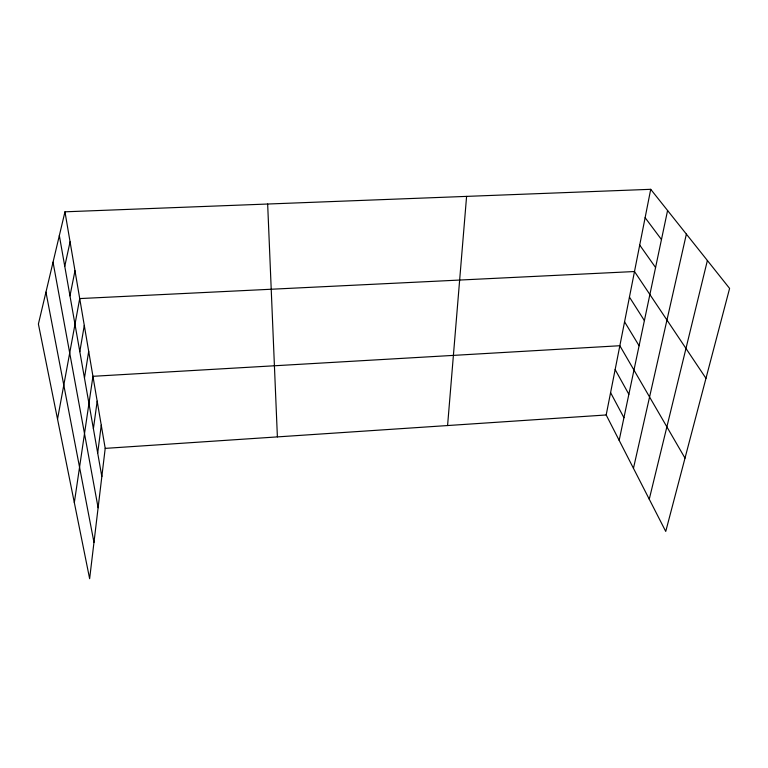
<?xml version="1.0" encoding="UTF-8"?>
<svg xmlns="http://www.w3.org/2000/svg" width="768" height="768" viewBox="0 0 768 768"><rect width="100%" height="100%" fill="white"/><g stroke="black" fill="none" stroke-linecap="round" stroke-linejoin="round"><path stroke-width="1.15" d="M447.581 425.549L466.589 196.387M64.963 211.814L105.206 448.378L89.635 578.688L38.4 324.038L64.963 211.814L650.717 189.312L729.6 288.422L665.741 531.446L606.182 414.97L650.717 189.312M97.69 453.072L101.261 425.184M93.398 428.717L97.181 401.174M74.333 502.627L92.947 376.31L619.843 345.725L685.008 458.131M84.461 378.038L88.694 351.312M79.814 351.667L84.288 325.421M57.533 419.107L79.718 298.579L634.493 271.526L705.974 378.346M69.974 295.862L74.986 270.73M619.162 440.352L667.584 210.499M64.762 266.304L70.07 241.834M633.456 468.317L686.371 234.106M649.258 499.21L707.386 260.506M105.206 448.378L606.182 414.97M645.12 217.69L661.469 239.539M639.715 245.078L655.574 267.523M629.443 297.091L644.39 320.592M624.566 321.811L639.091 345.754M615.139 369.571L628.867 394.301M610.589 392.64L623.933 417.715M45.955 292.128L93.974 542.381M53.04 262.166L98.112 507.754M59.338 235.565L101.837 476.573M267.658 204.029L277.392 436.896"/></g></svg>
